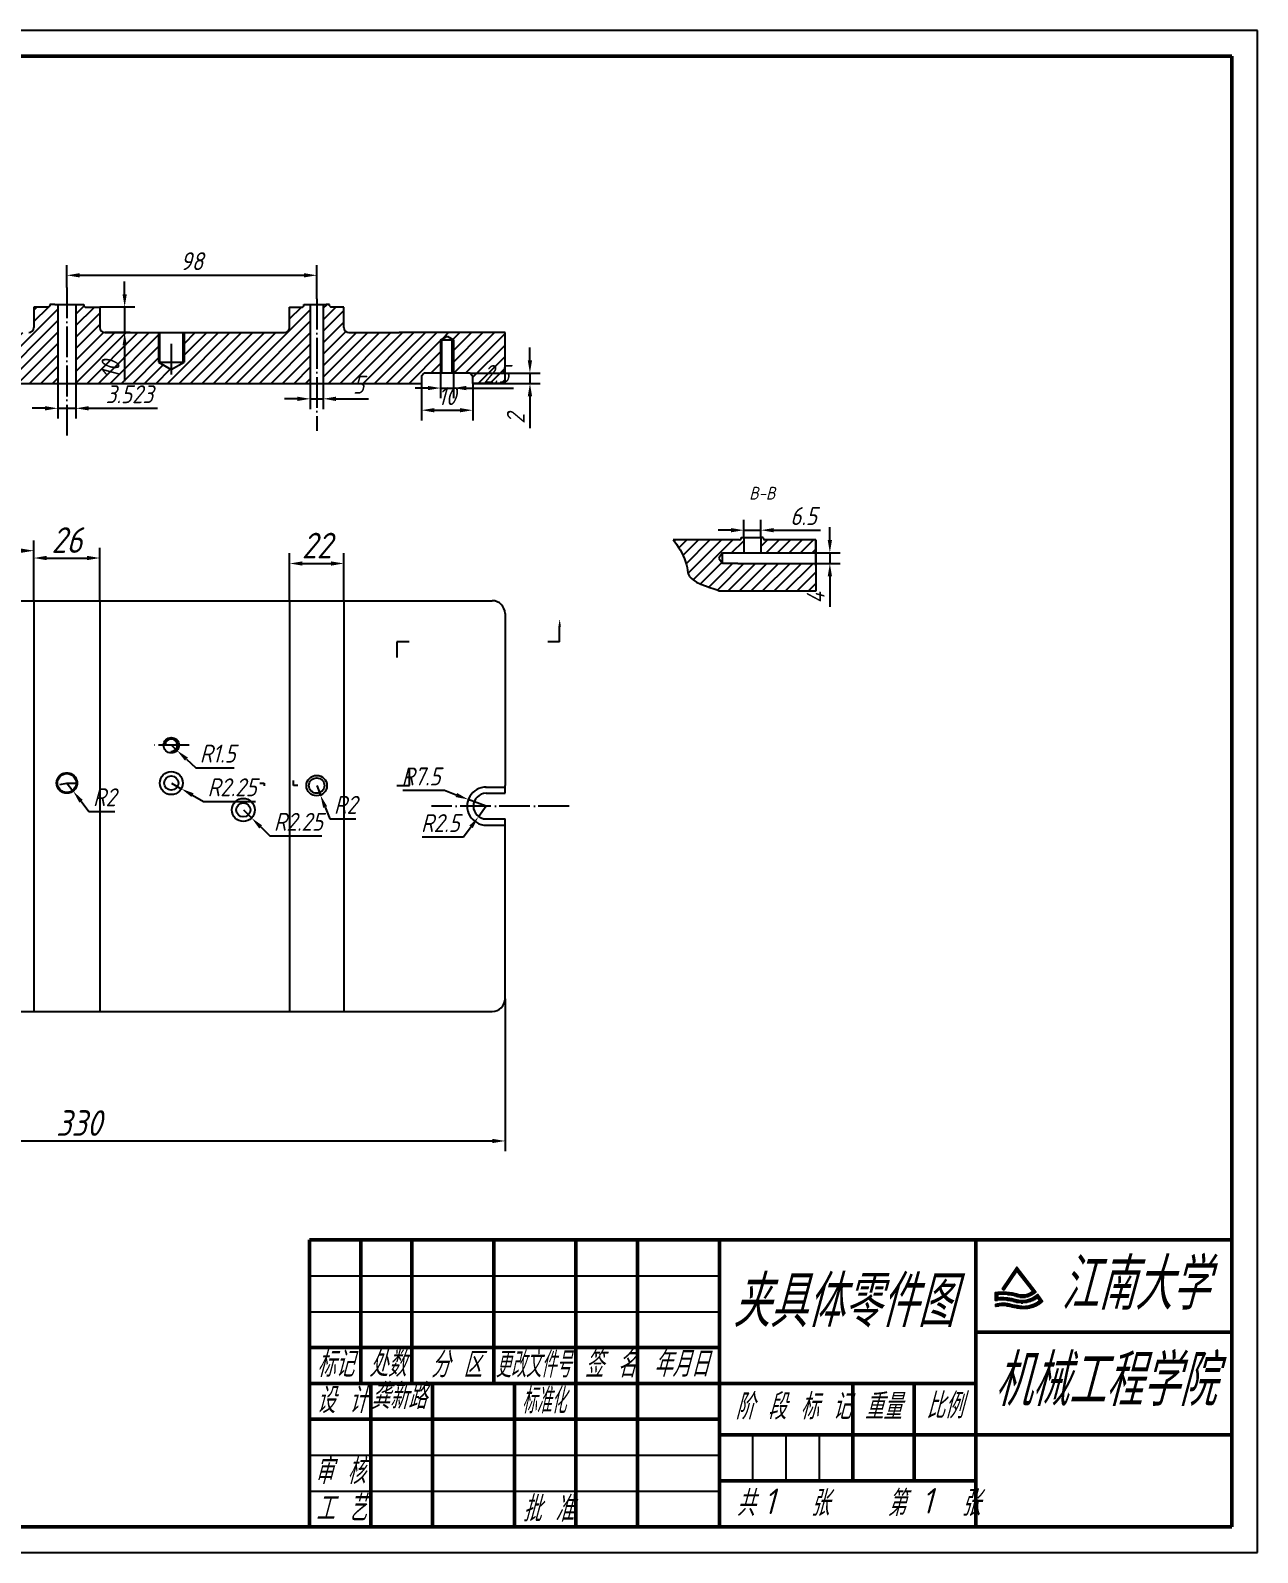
# Model space of a CAD drawing. Header units: millimetres. Extents: x 0 to 420, y 0 to 297.
# Drawn here: x 180.6 to 420, y 0 to 297 of the extents above; entities that cross this region are included whole.
import ezdxf
from ezdxf.enums import TextEntityAlignment as Align

# ---------------------------------------------------------------- set-up
doc = ezdxf.new("R2010")
doc.units = ezdxf.units.MM
doc.linetypes.add('双点画线-25', pattern=[8.5, 6, -0.75, 0.125, -0.75, 0.125, -0.75])
doc.linetypes.add('点画线-25', pattern=[7.625, 6, -0.75, 0.125, -0.75])
for name, color, linetype, lineweight in [('分面线', 4, 'Continuous', 50), ('剖面符号', 6, 'Continuous', 25), ('图框标题栏-文字', 4, 'Continuous', 25), ('图框标题栏-粗实线', 7, 'Continuous', 50), ('图框标题栏-细实线', 3, 'Continuous', 25), ('尺寸', 2, 'Continuous', 25), ('文字及注释', 4, 'Continuous', 25), ('波浪线', 3, 'Continuous', 25), ('细双点画线', 6, '双点画线-25', 25), ('细实线', 3, 'Continuous', 25), ('细点画线', 1, '点画线-25', 25)]:
    doc.layers.add(name, color=color, linetype=linetype, lineweight=lineweight)
doc.styles.add('工程字体', font='gbeitc.shx', dxfattribs={"bigfont": 'gbcbig.shx'})
doc.dimstyles.new('国标', dxfattribs={"dimtxt": 3.5, "dimasz": 2.5, "dimexe": 2, "dimexo": 0, "dimgap": 1, "dimtad": 1, "dimdec": 3, "dimdsep": 46, "dimtxsty": '工程字体', "dimcen": 2.5, "dimclrd": 256, "dimclre": 256, "dimclrt": 256, "dimazin": 2, "dimtm": 1e-09, "dimtfac": 0.7, "dimtdec": 3, "dimtmove": 0, "dimatfit": 2, "dimfxl": 2, "dimlwd": -1, "dimlwe": -1, "dimarcsym": 0})
doc.dimstyles.new('国标$4', dxfattribs={"dimtxt": 3.5, "dimasz": 2.5, "dimexe": 2, "dimexo": 0, "dimgap": 1, "dimtad": 1, "dimtoh": 1, "dimdec": 3, "dimdsep": 46, "dimtxsty": '工程字体', "dimcen": 2.5, "dimclrd": 256, "dimclre": 256, "dimclrt": 256, "dimazin": 2, "dimtm": 1e-09, "dimtfac": 0.7, "dimtdec": 3, "dimtmove": 0, "dimatfit": 2, "dimfxl": 2, "dimlwd": -1, "dimlwe": -1, "dimarcsym": 0})

# ---------------------------------------------------------------- blocks, each defined once
blk = doc.blocks.new('*D34')
at = {"layer": 'Defpoints', "color": 0, "lineweight": -3, "transparency": 16777216}
for p in [(269.49, 145.65), (268.02, 143.63)]:
    blk.add_point(p, dxfattribs=at)
at = {"layer": '尺寸', "transparency": 16777216}
for p, q in [((269.49, 145.65), (268.02, 143.63)), ((266.55, 141.61), (265.07, 139.59)), ((265.07, 139.59), (257, 139.59))]:
    blk.add_line(p, q, dxfattribs=at)
at = {"layer": '尺寸', "lineweight": -3, "transparency": 16777216}
blk.add_solid([(266.21, 141.85), (266.88, 141.36), (268.02, 143.63)], dxfattribs=at)
at = {"layer": '尺寸', "lineweight": -3, "transparency": 16777216, "insert": (260.54, 142.34), "char_height": 3.5, "attachment_point": 5, "style": '工程字体'}
blk.add_mtext('R2.5', dxfattribs=at)
blk = doc.blocks.new('*D35')
at = {"layer": 'Defpoints', "color": 0, "lineweight": -3, "transparency": 16777216}
for p in [(266, 146.94), (269.49, 145.65)]:
    blk.add_point(p, dxfattribs=at)
at = {"layer": '尺寸', "transparency": 16777216}
for p, q in [((261.32, 148.69), (253.25, 148.69)), ((263.66, 147.81), (261.32, 148.69)), ((269.49, 145.65), (266, 146.94))]:
    blk.add_line(p, q, dxfattribs=at)
at = {"layer": '尺寸', "lineweight": -3, "transparency": 16777216}
blk.add_solid([(263.81, 148.21), (263.52, 147.42), (266, 146.94)], dxfattribs=at)
at = {"layer": '尺寸', "lineweight": -3, "transparency": 16777216, "insert": (256.78, 151.44), "char_height": 3.5, "attachment_point": 5, "style": '工程字体'}
blk.add_mtext('R7.5', dxfattribs=at)
blk = doc.blocks.new('*D37')
at = {"layer": 'Defpoints', "color": 0, "lineweight": -3, "transparency": 16777216}
for p in [(106.84, 108.07), (273.16, 108.07), (273.16, 80.31)]:
    blk.add_point(p, dxfattribs=at)
at = {"layer": '尺寸', "transparency": 16777216}
for p, q in [((106.84, 108.07), (106.84, 78.31)), ((273.16, 108.07), (273.16, 78.31)), ((109.34, 80.31), (270.66, 80.31))]:
    blk.add_line(p, q, dxfattribs=at)
at = {"layer": '尺寸', "lineweight": -3, "transparency": 16777216}
for points in [[(109.34, 80.73), (109.34, 79.89), (106.84, 80.31)], [(270.66, 80.73), (270.66, 79.89), (273.16, 80.31)]]:
    blk.add_solid(points, dxfattribs=at)
at = {"layer": '尺寸', "lineweight": -3, "transparency": 16777216, "insert": (190, 83.81), "char_height": 3.5, "attachment_point": 5, "style": '工程字体'}
blk.add_mtext('{\\H1.4286x;330}', dxfattribs=at)
blk = doc.blocks.new('*D38')
at = {"layer": 'Defpoints', "color": 0, "lineweight": -3, "transparency": 16777216}
for p in [(194.1, 194.06), (181.22, 185.73), (194.1, 185.78)]:
    blk.add_point(p, dxfattribs=at)
at = {"layer": '尺寸', "transparency": 16777216}
for p, q in [((181.22, 185.73), (181.22, 196.06)), ((194.1, 185.78), (194.1, 196.06)), ((183.72, 194.06), (191.6, 194.06))]:
    blk.add_line(p, q, dxfattribs=at)
at = {"layer": '尺寸', "lineweight": -3, "transparency": 16777216}
for points in [[(183.72, 194.48), (183.72, 193.64), (181.22, 194.06)], [(191.6, 194.48), (191.6, 193.64), (194.1, 194.06)]]:
    blk.add_solid(points, dxfattribs=at)
at = {"layer": '尺寸', "lineweight": -3, "transparency": 16777216, "insert": (187.66, 197.56), "char_height": 3.5, "attachment_point": 5, "style": '工程字体'}
blk.add_mtext('{\\H1.4286x;26}', dxfattribs=at)
blk = doc.blocks.new('*D39')
at = {"layer": 'Defpoints', "color": 0, "lineweight": -3, "transparency": 16777216}
for p in [(241.71, 192.99), (231.13, 185.73), (241.71, 185.73)]:
    blk.add_point(p, dxfattribs=at)
at = {"layer": '尺寸', "transparency": 16777216}
for p, q in [((231.13, 185.73), (231.13, 194.99)), ((241.71, 185.73), (241.71, 194.99)), ((233.63, 192.99), (239.21, 192.99))]:
    blk.add_line(p, q, dxfattribs=at)
at = {"layer": '尺寸', "lineweight": -3, "transparency": 16777216}
for points in [[(233.63, 193.4), (233.63, 192.57), (231.13, 192.99)], [(239.21, 193.4), (239.21, 192.57), (241.71, 192.99)]]:
    blk.add_solid(points, dxfattribs=at)
at = {"layer": '尺寸', "lineweight": -3, "transparency": 16777216, "insert": (236.42, 196.49), "char_height": 3.5, "attachment_point": 5, "style": '工程字体'}
blk.add_mtext('{\\H1.4286x;22}', dxfattribs=at)
blk = doc.blocks.new('*D56')
at = {"layer": 'Defpoints', "color": 0, "lineweight": -3, "transparency": 16777216}
for p in [(187.66, 150.15), (188.89, 148.57)]:
    blk.add_point(p, dxfattribs=at)
at = {"layer": '尺寸', "transparency": 16777216}
for p, q in [((187.66, 150.15), (188.89, 148.57)), ((190.43, 146.6), (191.96, 144.63)), ((191.96, 144.63), (197.05, 144.63))]:
    blk.add_line(p, q, dxfattribs=at)
at = {"layer": '尺寸', "lineweight": -3, "transparency": 16777216}
blk.add_solid([(190.75, 146.86), (190.1, 146.34), (188.89, 148.57)], dxfattribs=at)
at = {"layer": '尺寸', "lineweight": -3, "transparency": 16777216, "insert": (195, 147.38), "char_height": 3.5, "attachment_point": 5, "style": '工程字体'}
blk.add_mtext('R2', dxfattribs=at)
blk = doc.blocks.new('*D57')
at = {"layer": 'Defpoints', "color": 0, "lineweight": -3, "transparency": 16777216}
for p in [(208.05, 150.15), (210, 149.04)]:
    blk.add_point(p, dxfattribs=at)
at = {"layer": '尺寸', "transparency": 16777216}
for p, q in [((208.05, 150.15), (210, 149.04)), ((212.17, 147.8), (214.35, 146.57)), ((214.35, 146.57), (224.46, 146.57))]:
    blk.add_line(p, q, dxfattribs=at)
at = {"layer": '尺寸', "lineweight": -3, "transparency": 16777216}
blk.add_solid([(212.38, 148.16), (211.97, 147.44), (210, 149.04)], dxfattribs=at)
at = {"layer": '尺寸', "lineweight": -3, "transparency": 16777216, "insert": (219.91, 149.32), "char_height": 3.5, "attachment_point": 5, "style": '工程字体'}
blk.add_mtext('R2.25', dxfattribs=at)
blk = doc.blocks.new('*D58')
at = {"layer": 'Defpoints', "color": 0, "lineweight": -3, "transparency": 16777216}
for p in [(222.1, 144.9), (223.71, 143.33)]:
    blk.add_point(p, dxfattribs=at)
at = {"layer": '尺寸', "transparency": 16777216}
for p, q in [((222.1, 144.9), (223.71, 143.33)), ((225.49, 141.58), (227.28, 139.83)), ((227.28, 139.83), (237.39, 139.83))]:
    blk.add_line(p, q, dxfattribs=at)
at = {"layer": '尺寸', "lineweight": -3, "transparency": 16777216}
blk.add_solid([(225.78, 141.88), (225.2, 141.28), (223.71, 143.33)], dxfattribs=at)
at = {"layer": '尺寸', "lineweight": -3, "transparency": 16777216, "insert": (232.84, 142.58), "char_height": 3.5, "attachment_point": 5, "style": '工程字体'}
blk.add_mtext('R2.25', dxfattribs=at)
blk = doc.blocks.new('*D59')
at = {"layer": 'Defpoints', "color": 0, "lineweight": -3, "transparency": 16777216}
for p in [(236.41, 149.65), (237.14, 147.79)]:
    blk.add_point(p, dxfattribs=at)
at = {"layer": '尺寸', "transparency": 16777216}
for p, q in [((236.41, 149.65), (237.14, 147.79)), ((238.06, 145.46), (238.98, 143.14)), ((238.98, 143.14), (244.07, 143.14))]:
    blk.add_line(p, q, dxfattribs=at)
at = {"layer": '尺寸', "lineweight": -3, "transparency": 16777216}
blk.add_solid([(238.45, 145.62), (237.68, 145.31), (237.14, 147.79)], dxfattribs=at)
at = {"layer": '尺寸', "lineweight": -3, "transparency": 16777216, "insert": (242.02, 145.89), "char_height": 3.5, "attachment_point": 5, "style": '工程字体'}
blk.add_mtext('R2', dxfattribs=at)
blk = doc.blocks.new('*D60')
at = {"layer": 'Defpoints', "color": 0, "lineweight": -3, "transparency": 16777216}
for p in [(208.05, 157.52), (209.15, 156.51)]:
    blk.add_point(p, dxfattribs=at)
at = {"layer": '尺寸', "transparency": 16777216}
for p, q in [((208.05, 157.52), (209.15, 156.51)), ((211, 154.82), (212.85, 153.14)), ((212.85, 153.14), (220.34, 153.14))]:
    blk.add_line(p, q, dxfattribs=at)
at = {"layer": '尺寸', "lineweight": -3, "transparency": 16777216}
blk.add_solid([(211.28, 155.13), (210.72, 154.51), (209.15, 156.51)], dxfattribs=at)
at = {"layer": '尺寸', "lineweight": -3, "transparency": 16777216, "insert": (217.09, 155.89), "char_height": 3.5, "attachment_point": 5, "style": '工程字体'}
blk.add_mtext('R1.5', dxfattribs=at)
blk = doc.blocks.new('*D64')
at = {"layer": 'Defpoints', "color": 0, "lineweight": -3, "transparency": 16777216}
for p in [(181.22, 195.49), (181.22, 185.73), (106.84, 183.23)]:
    blk.add_point(p, dxfattribs=at)
at = {"layer": '尺寸', "transparency": 16777216}
for p, q in [((106.84, 183.23), (106.84, 197.49)), ((181.22, 185.73), (181.22, 197.49)), ((109.34, 195.49), (178.72, 195.49))]:
    blk.add_line(p, q, dxfattribs=at)
at = {"layer": '尺寸', "lineweight": -3, "transparency": 16777216}
for points in [[(109.34, 195.9), (109.34, 195.07), (106.84, 195.49)], [(178.72, 195.9), (178.72, 195.07), (181.22, 195.49)]]:
    blk.add_solid(points, dxfattribs=at)
at = {"layer": '尺寸', "lineweight": -3, "transparency": 16777216, "insert": (144.03, 198.24), "char_height": 3.5, "attachment_point": 5, "style": '工程字体'}
blk.add_mtext('148', dxfattribs=at)
blk = doc.blocks.new('*D65')
at = {"layer": 'Defpoints', "color": 0, "lineweight": -3, "transparency": 16777216}
for p in [(185.9, 228.13), (189.42, 228.13), (189.42, 223.27)]:
    blk.add_point(p, dxfattribs=at)
at = {"layer": '尺寸', "transparency": 16777216}
for p, q in [((185.9, 228.13), (185.9, 221.27)), ((189.42, 228.13), (189.42, 221.27)), ((183.4, 223.27), (180.9, 223.27)), ((185.9, 223.27), (189.42, 223.27)), ((191.92, 223.27), (205.32, 223.27))]:
    blk.add_line(p, q, dxfattribs=at)
at = {"layer": '尺寸', "lineweight": -3, "transparency": 16777216}
for points in [[(183.4, 223.69), (183.4, 222.85), (185.9, 223.27)], [(191.92, 223.69), (191.92, 222.85), (189.42, 223.27)]]:
    blk.add_solid(points, dxfattribs=at)
at = {"layer": '尺寸', "lineweight": -3, "transparency": 16777216, "insert": (199.87, 226.02), "char_height": 3.5, "attachment_point": 5, "style": '工程字体'}
blk.add_mtext('3.523', dxfattribs=at)
blk = doc.blocks.new('*D66')
at = {"layer": 'Defpoints', "color": 0, "lineweight": -3, "transparency": 16777216}
for p in [(256.85, 228.13), (266.85, 228.13), (266.85, 222.9)]:
    blk.add_point(p, dxfattribs=at)
at = {"layer": '尺寸', "transparency": 16777216}
for p, q in [((256.85, 228.13), (256.85, 220.9)), ((266.85, 228.13), (266.85, 220.9)), ((259.35, 222.9), (264.35, 222.9))]:
    blk.add_line(p, q, dxfattribs=at)
at = {"layer": '尺寸', "lineweight": -3, "transparency": 16777216}
for points in [[(259.35, 223.31), (259.35, 222.48), (256.85, 222.9)], [(264.35, 223.31), (264.35, 222.48), (266.85, 222.9)]]:
    blk.add_solid(points, dxfattribs=at)
at = {"layer": '尺寸', "lineweight": -3, "transparency": 16777216, "insert": (261.85, 225.65), "char_height": 3.5, "attachment_point": 5, "style": '工程字体'}
blk.add_mtext('10', dxfattribs=at)
blk = doc.blocks.new('*D67')
at = {"layer": 'Defpoints', "color": 0, "lineweight": -3, "transparency": 16777216}
for p in [(266.35, 230.13), (266.85, 228.13), (278.02, 228.13)]:
    blk.add_point(p, dxfattribs=at)
at = {"layer": '尺寸', "transparency": 16777216}
for p, q in [((278.02, 232.63), (278.02, 235.13)), ((266.35, 230.13), (280.02, 230.13)), ((278.02, 230.13), (278.02, 228.13)), ((266.85, 228.13), (280.02, 228.13)), ((278.02, 225.63), (278.02, 219.38))]:
    blk.add_line(p, q, dxfattribs=at)
at = {"layer": '尺寸', "lineweight": -3, "transparency": 16777216}
for points in [[(277.6, 232.63), (278.44, 232.63), (278.02, 230.13)], [(277.6, 225.63), (278.44, 225.63), (278.02, 228.13)]]:
    blk.add_solid(points, dxfattribs=at)
at = {"layer": '尺寸', "lineweight": -3, "transparency": 16777216, "insert": (275.27, 221.25), "char_height": 3.5, "attachment_point": 5, "rotation": 90, "style": '工程字体'}
blk.add_mtext('2', dxfattribs=at)
blk = doc.blocks.new('*D68')
at = {"layer": 'Defpoints', "color": 0, "lineweight": -3, "transparency": 16777216}
for p in [(260.6, 230.13), (263.1, 230.13), (263.1, 227.22)]:
    blk.add_point(p, dxfattribs=at)
at = {"layer": '尺寸', "transparency": 16777216}
for p, q in [((260.6, 230.13), (260.6, 225.22)), ((263.1, 230.13), (263.1, 225.22)), ((258.1, 227.22), (255.6, 227.22)), ((260.6, 227.22), (263.1, 227.22)), ((265.6, 227.22), (274.84, 227.22))]:
    blk.add_line(p, q, dxfattribs=at)
at = {"layer": '尺寸', "lineweight": -3, "transparency": 16777216}
for points in [[(258.1, 227.64), (258.1, 226.8), (260.6, 227.22)], [(265.6, 227.64), (265.6, 226.8), (263.1, 227.22)]]:
    blk.add_solid(points, dxfattribs=at)
at = {"layer": '尺寸', "lineweight": -3, "transparency": 16777216, "insert": (271.47, 229.97), "char_height": 3.5, "attachment_point": 5, "style": '工程字体'}
blk.add_mtext('2.5', dxfattribs=at)
blk = doc.blocks.new('*D69')
at = {"layer": 'Defpoints', "color": 0, "lineweight": -3, "transparency": 16777216}
for p in [(235.16, 228.13), (237.68, 228.13), (237.68, 225.12)]:
    blk.add_point(p, dxfattribs=at)
at = {"layer": '尺寸', "transparency": 16777216}
for p, q in [((235.16, 228.13), (235.16, 223.12)), ((237.68, 228.13), (237.68, 223.12)), ((232.66, 225.12), (230.16, 225.12)), ((235.16, 225.12), (237.68, 225.12)), ((240.18, 225.12), (246.51, 225.12))]:
    blk.add_line(p, q, dxfattribs=at)
at = {"layer": '尺寸', "lineweight": -3, "transparency": 16777216}
for points in [[(232.66, 225.54), (232.66, 224.7), (235.16, 225.12)], [(240.18, 225.54), (240.18, 224.7), (237.68, 225.12)]]:
    blk.add_solid(points, dxfattribs=at)
at = {"layer": '尺寸', "lineweight": -3, "transparency": 16777216, "insert": (244.59, 227.87), "char_height": 3.5, "attachment_point": 5, "style": '工程字体'}
blk.add_mtext('5', dxfattribs=at)
blk = doc.blocks.new('*D72')
at = {"layer": 'Defpoints', "color": 0, "lineweight": -3, "transparency": 16777216}
for p in [(194.1, 243.04), (195.1, 238.04), (198.94, 238.04)]:
    blk.add_point(p, dxfattribs=at)
at = {"layer": '尺寸', "transparency": 16777216}
for p, q in [((198.94, 245.54), (198.94, 248.04)), ((194.1, 243.04), (200.94, 243.04)), ((198.94, 243.04), (198.94, 238.04)), ((195.1, 238.04), (200.94, 238.04)), ((198.94, 235.54), (198.94, 228.56))]:
    blk.add_line(p, q, dxfattribs=at)
at = {"layer": '尺寸', "lineweight": -3, "transparency": 16777216}
for points in [[(198.53, 245.54), (199.36, 245.54), (198.94, 243.04)], [(198.53, 235.54), (199.36, 235.54), (198.94, 238.04)]]:
    blk.add_solid(points, dxfattribs=at)
at = {"layer": '尺寸', "lineweight": -3, "transparency": 16777216, "insert": (196.19, 230.8), "char_height": 3.5, "attachment_point": 5, "rotation": 90, "style": '工程字体'}
blk.add_mtext('10', dxfattribs=at)
blk = doc.blocks.new('*D74')
at = {"layer": 'Defpoints', "color": 0, "lineweight": -3, "transparency": 16777216}
for p in [(187.66, 246.85), (236.42, 249.22), (236.42, 244.62)]:
    blk.add_point(p, dxfattribs=at)
at = {"layer": '尺寸', "transparency": 16777216}
for p, q in [((187.66, 246.85), (187.66, 251.22)), ((236.42, 244.62), (236.42, 251.22)), ((190.16, 249.22), (233.92, 249.22))]:
    blk.add_line(p, q, dxfattribs=at)
at = {"layer": '尺寸', "lineweight": -3, "transparency": 16777216}
for points in [[(190.16, 249.64), (190.16, 248.8), (187.66, 249.22)], [(233.92, 249.64), (233.92, 248.8), (236.42, 249.22)]]:
    blk.add_solid(points, dxfattribs=at)
at = {"layer": '尺寸', "lineweight": -3, "transparency": 16777216, "insert": (212.04, 251.97), "char_height": 3.5, "attachment_point": 5, "style": '工程字体'}
blk.add_mtext('98', dxfattribs=at)
blk = doc.blocks.new('*D76')
at = {"layer": 'Defpoints', "color": 0, "lineweight": -3, "transparency": 16777216}
for p in [(333.82, 195.07), (333.82, 193), (336.54, 193)]:
    blk.add_point(p, dxfattribs=at)
at = {"layer": '尺寸', "transparency": 16777216}
for p, q in [((336.54, 197.57), (336.54, 200.07)), ((333.82, 195.07), (338.54, 195.07)), ((336.54, 195.07), (336.54, 193)), ((333.82, 193), (338.54, 193)), ((336.54, 190.5), (336.54, 184.54))]:
    blk.add_line(p, q, dxfattribs=at)
at = {"layer": '尺寸', "lineweight": -3, "transparency": 16777216}
for points in [[(336.13, 197.57), (336.96, 197.57), (336.54, 195.07)], [(336.13, 190.5), (336.96, 190.5), (336.54, 193)]]:
    blk.add_solid(points, dxfattribs=at)
at = {"layer": '尺寸', "lineweight": -3, "transparency": 16777216, "insert": (333.79, 186.27), "char_height": 3.5, "attachment_point": 5, "rotation": 90, "style": '工程字体'}
blk.add_mtext('4', dxfattribs=at)
blk = doc.blocks.new('*D77')
at = {"layer": 'Defpoints', "color": 0, "lineweight": -3, "transparency": 16777216}
for p in [(323.07, 199.49), (319.74, 198.09), (323.07, 198.09)]:
    blk.add_point(p, dxfattribs=at)
at = {"layer": '尺寸', "transparency": 16777216}
for p, q in [((317.24, 199.49), (314.74, 199.49)), ((319.74, 198.09), (319.74, 201.49)), ((319.74, 199.49), (323.07, 199.49)), ((323.07, 198.09), (323.07, 201.49)), ((325.57, 199.49), (334.74, 199.49))]:
    blk.add_line(p, q, dxfattribs=at)
at = {"layer": '尺寸', "lineweight": -3, "transparency": 16777216}
for points in [[(317.24, 199.9), (317.24, 199.07), (319.74, 199.49)], [(325.57, 199.9), (325.57, 199.07), (323.07, 199.49)]]:
    blk.add_solid(points, dxfattribs=at)
at = {"layer": '尺寸', "lineweight": -3, "transparency": 16777216, "insert": (331.41, 202.24), "char_height": 3.5, "attachment_point": 5, "style": '工程字体'}
blk.add_mtext('6.5', dxfattribs=at)

msp = doc.modelspace()

# ---------------------------------------------------------------- hatches: boundary and pattern name
at = {"layer": '剖面符号', "lineweight": -3}
h = msp.add_hatch(dxfattribs=at)
h.set_pattern_fill('ANSI31', color=256, scale=0.5, style=0)
h.set_pattern_definition([(45, (178.294, 899.5707), (-1.122532, 1.122532), [])])
h.paths.add_polyline_path([(185.8985, 243.5258), (185.3152, 243.5258), (184.359, 243.5258), (184.359, 243.2856, -0.41421356), (184.109, 243.0356), (181.218, 243.0356), (181.218, 239.0383, -0.41421356), (180.218, 238.0383), (122.6481, 238.0383), (122.6481, 242.8382), (117.3709, 242.8382, -0.41421356), (116.3709, 243.8382), (116.3709, 245.6372), (114.2231, 245.6372), (114.2231, 242.8382), (113.005, 242.8382), (113.005, 228.1284), (185.8985, 228.1284)])
h.paths.add_polyline_path([(208.0456, 230.8633), (205.5456, 232.2883), (205.5456, 238.0383), (200.0456, 238.0383), (195.1023, 238.0383, -0.41421356), (194.1023, 239.0383), (194.1023, 243.0356), (191.2113, 243.0356, -0.41421356), (190.9613, 243.2856), (190.9613, 243.5258), (190.0052, 243.5258), (189.4218, 243.5258), (189.4218, 228.1284), (235.1602, 228.1284), (235.1602, 243.5258), (233.9011, 243.5258), (233.9011, 243.2856, -0.41421356), (233.6511, 243.0356), (231.1324, 243.0356), (231.1324, 239.0383, -0.41421356), (230.1324, 238.0383), (216.0456, 238.0383), (210.5456, 238.0383), (210.5456, 232.2883)])
h.paths.add_polyline_path([(260.5957, 233.8784), (260.5957, 236.6284), (261.8457, 237.3501), (261.8457, 238.0383), (252.5, 238.0383), (242.7112, 238.0383, -0.41421356), (241.7112, 239.0383), (241.7112, 243.0356), (239.1925, 243.0356, -0.41421356), (238.9425, 243.2856), (238.9425, 243.5258), (238.2435, 243.5258), (237.6835, 243.5258), (237.6835, 228.1284), (256.8457, 228.1284), (256.8457, 229.6284), (257.3457, 230.1284), (260.5957, 230.1284)])
h.paths.add_polyline_path([(273.157, 238.0383), (261.8457, 238.0383), (261.8457, 237.3501), (263.0957, 236.6284), (263.0957, 233.8784), (263.0957, 230.1284), (266.3457, 230.1284), (266.8457, 229.6284), (266.8457, 228.1284), (273.157, 228.1284)])
h = msp.add_hatch(dxfattribs=at)
h.set_pattern_fill('ANSI31', color=256, scale=0.5, style=0)
h.set_pattern_definition([(45, (-588.7378, 579.8732), (-1.122532, 1.122532), [])])
edge = h.paths.add_edge_path()
edge.add_line((333.819, 192.9966), (332.8699, 192.9966))
edge.add_line((332.8699, 192.9966), (318.5984, 192.9966))
edge.add_line((318.5984, 192.9966), (315.5986, 192.9966))
edge.add_line((315.5986, 192.9966), (314.8742, 194.0313))
edge.add_line((314.8742, 194.0313), (315.5986, 195.0659))
edge.add_line((315.5986, 195.0659), (319.7402, 195.0659))
edge.add_line((319.7402, 195.0659), (319.7402, 198.0859))
edge.add_line((319.7402, 198.0859), (319.2689, 198.0859))
edge.add_line((319.2689, 198.0859), (319.2689, 197.9193))
edge.add_arc((318.9356, 197.9193), 0.3333, -90, 0, ccw=False)
edge.add_line((318.9356, 197.5859), (305.969, 197.5859))
edge.add_spline(control_points=[(305.969, 197.5859), (306.7817, 196.699), (309.2378, 192.4929), (308.353, 190.0289), (312.2581, 188.6166), (313.4345, 188.2102)], knot_values=[4.21399846, 4.21399846, 4.21399846, 4.21399846, 10.81222353, 18.50068891, 23.57572032, 23.57572032, 23.57572032, 23.57572032], degree=3, periodic=0)
edge.add_line((313.4345, 188.2102), (316.5122, 187.5859))
edge.add_line((316.5122, 187.5859), (333.819, 187.5859))
edge.add_line((333.819, 187.5859), (333.819, 192.9966))
h.paths.add_polyline_path([(333.819, 197.5859), (323.8782, 197.5859, -0.41421356), (323.5448, 197.9193), (323.5448, 198.0859), (323.0736, 198.0859), (323.0736, 195.0659), (323.7216, 195.0659), (332.8699, 195.0659), (333.819, 195.0659)], flags=17)

# ---------------------------------------------------------------- linework, layer by layer
at = {"lineweight": -3}
for p, q in [((205.7706, 238.0383), (205.7706, 232.2883)), ((210.3206, 238.0383), (210.3206, 232.2883))]:
    msp.add_line(p, q, dxfattribs=at)
at = {"lineweight": 25}
for p, q in [((260.8457, 230.1284), (260.8457, 236.6284)), ((262.8457, 230.1284), (262.8457, 236.6284))]:
    msp.add_line(p, q, dxfattribs=at)
at = {"layer": '分面线', "lineweight": -3}
for p, q in [((283.8203, 177.6723), (283.8203, 180.6489)), ((254.457, 177.6723), (252.0212, 177.6723)), ((252.0212, 177.6723), (252.0212, 174.6535)), ((283.8203, 177.6723), (281.5212, 177.6723)), ((254.5323, 149.6502), (254.5323, 153.0785)), ((186.2783, 149.854), (187.6602, 150.1502)), ((187.6602, 150.1502), (189.4965, 150.1502)), ((225.3462, 150.1502), (226.1712, 150.1502)), ((226.1712, 150.1502), (226.1712, 149.6285)), ((231.8712, 149.6502), (231.8712, 150.6535)), ((232.7212, 149.6502), (231.8712, 149.6502)), ((252.0212, 149.6502), (254.5323, 149.6502))]:
    msp.add_line(p, q, dxfattribs=at)
msp.add_solid([(283.5703, 180.6489), (284.0703, 180.6489), (283.8203, 182.1489)], dxfattribs=at)
at = {"layer": '图框标题栏-文字'}
for p, q in [((371.5954, 53.5594), (372.1267, 53.5594)), ((371.6631, 53.6594), (372.1944, 53.6594)), ((371.7308, 53.7594), (372.2621, 53.7594)), ((371.7985, 53.8594), (372.3298, 53.8594)), ((371.8661, 53.9594), (372.3974, 53.9594)), ((371.9338, 54.0594), (372.4651, 54.0594)), ((372.0015, 54.1594), (372.5328, 54.1594)), ((372.0692, 54.2594), (372.6005, 54.2594)), ((372.1369, 54.3594), (372.6681, 54.3594)), ((372.2045, 54.4594), (372.7358, 54.4594)), ((372.2722, 54.5594), (372.8035, 54.5594)), ((372.3399, 54.6594), (372.8712, 54.6594)), ((372.4076, 54.7594), (372.9389, 54.7594)), ((372.4752, 54.8594), (373.0065, 54.8594)), ((372.5429, 54.9594), (373.5577, 54.9594)), ((372.6106, 55.0594), (373.4798, 55.0594)), ((372.6783, 55.1594), (373.402, 55.1594)), ((372.746, 55.2594), (373.3241, 55.2594)), ((372.8136, 55.3594), (373.2463, 55.3594)), ((372.8813, 55.4594), (373.1684, 55.4594)), ((372.949, 55.5594), (373.0906, 55.5594)), ((373.0779, 54.8594), (373.6355, 54.8594)), ((373.1558, 54.7594), (373.7134, 54.7594)), ((373.2336, 54.6594), (373.7912, 54.6594)), ((373.3115, 54.5594), (373.8691, 54.5594)), ((373.3893, 54.4594), (373.9469, 54.4594)), ((373.4672, 54.3594), (374.0248, 54.3594)), ((373.545, 54.2594), (374.1026, 54.2594)), ((373.6228, 54.1594), (374.1805, 54.1594)), ((373.7007, 54.0594), (374.2583, 54.0594)), ((373.7785, 53.9594), (374.3361, 53.9594)), ((373.8564, 53.8594), (374.414, 53.8594)), ((373.9342, 53.7594), (374.4918, 53.7594)), ((374.0121, 53.6594), (374.5697, 53.6594)), ((374.0899, 53.5594), (374.6475, 53.5594)), ((368.848, 50.6594), (372.2122, 50.6594)), ((368.848, 50.5594), (372.6582, 50.5594)), ((369.0255, 50.7594), (371.6138, 50.7594)), ((370.1931, 51.4874), (370.5575, 51.2408)), ((370.2346, 51.4594), (370.7054, 51.4594)), ((370.2418, 51.5594), (370.7731, 51.5594)), ((370.3095, 51.6594), (370.8408, 51.6594)), ((370.3772, 51.7594), (370.9085, 51.7594)), ((370.3823, 51.3594), (370.6378, 51.3594)), ((370.4449, 51.8594), (370.9762, 51.8594)), ((370.5125, 51.9594), (371.0438, 51.9594)), ((370.5301, 51.2594), (370.5701, 51.2594)), ((370.5802, 52.0594), (371.1115, 52.0594)), ((370.6479, 52.1594), (371.1792, 52.1594)), ((370.7156, 52.2594), (371.2469, 52.2594)), ((370.7833, 52.3594), (371.3146, 52.3594)), ((370.8509, 52.4594), (371.3822, 52.4594)), ((370.9186, 52.5594), (371.4499, 52.5594)), ((370.9863, 52.6594), (371.5176, 52.6594)), ((371.054, 52.7594), (371.5853, 52.7594)), ((371.1217, 52.8594), (371.653, 52.8594)), ((371.1893, 52.9594), (371.7206, 52.9594)), ((371.257, 53.0594), (371.7883, 53.0594)), ((371.3247, 53.1594), (371.856, 53.1594)), ((371.3924, 53.2594), (371.9237, 53.2594)), ((371.4601, 53.3594), (371.9914, 53.3594)), ((371.5277, 53.4594), (372.059, 53.4594)), ((374.1678, 53.4594), (374.7254, 53.4594)), ((374.2456, 53.3594), (374.8032, 53.3594)), ((374.3235, 53.2594), (374.8811, 53.2594)), ((374.4013, 53.1594), (374.9589, 53.1594)), ((374.4792, 53.0594), (375.0368, 53.0594)), ((374.557, 52.9594), (375.1146, 52.9594)), ((374.6349, 52.8594), (375.1925, 52.8594)), ((374.7127, 52.7594), (375.2703, 52.7594)), ((374.7906, 52.6594), (375.3482, 52.6594)), ((374.8684, 52.5594), (375.426, 52.5594)), ((374.9462, 52.4594), (375.5039, 52.4594)), ((375.0241, 52.3594), (375.5817, 52.3594)), ((375.1019, 52.2594), (375.6595, 52.2594)), ((375.1798, 52.1594), (375.7374, 52.1594)), ((375.2576, 52.0594), (375.8152, 52.0594)), ((375.3355, 51.9594), (375.8931, 51.9594)), ((375.4133, 51.8594), (375.9709, 51.8594)), ((375.4912, 51.7594), (376.0488, 51.7594)), ((375.5066, 50.5594), (376.3433, 50.5594)), ((375.569, 51.6594), (376.1266, 51.6594)), ((375.6469, 51.5594), (376.2045, 51.5594)), ((375.6994, 50.6594), (376.4672, 50.6594)), ((375.7247, 51.4594), (376.2823, 51.4594)), ((375.8026, 51.3594), (376.3602, 51.3594)), ((375.8648, 50.7594), (376.5807, 50.7594)), ((375.8804, 51.2594), (376.438, 51.2594)), ((375.9583, 51.1594), (376.5159, 51.1594)), ((376.0101, 50.8594), (376.6851, 50.8594)), ((376.0361, 51.0594), (376.5937, 51.0594)), ((376.1139, 50.9594), (376.6716, 50.9594)), ((368.848, 50.4594), (373.0281, 50.4594)), ((368.848, 50.3594), (369.3895, 50.3594)), ((368.848, 50.2594), (369.288, 50.2594)), ((368.848, 50.1594), (369.288, 50.1594)), ((368.848, 50.0594), (369.288, 50.0594)), ((368.848, 49.9594), (369.288, 49.9594)), ((368.848, 49.8594), (369.288, 49.8594)), ((368.848, 49.7594), (369.288, 49.7594)), ((368.848, 49.6594), (371.5044, 49.6594)), ((368.848, 49.5594), (372.0492, 49.5594)), ((368.848, 49.4594), (372.4555, 49.4594)), ((368.848, 49.3594), (372.7833, 49.3594)), ((368.848, 49.2594), (369.2279, 49.2594)), ((368.848, 48.464), (368.848, 48.0243)), ((368.848, 48.4594), (371.8138, 48.4594)), ((368.848, 48.3594), (372.209, 48.3594)), ((368.848, 48.2594), (372.6708, 48.2594)), ((368.848, 48.1594), (369.5414, 48.1594)), ((368.848, 48.0594), (368.9907, 48.0594)), ((369.2955, 48.5594), (371.3483, 48.5594)), ((371.0439, 48.1594), (373.2365, 48.1594)), ((371.1783, 49.2594), (373.2508, 49.2594)), ((371.2498, 50.3594), (373.3602, 50.3594)), ((371.5946, 48.0594), (374.0358, 48.0594)), ((371.8112, 49.1594), (376.0352, 49.1594)), ((371.9604, 50.2594), (374.0068, 50.2594)), ((371.9899, 47.9594), (376.3051, 47.9594)), ((372.2527, 49.0594), (375.7755, 49.0594)), ((372.4306, 47.8594), (376.0169, 47.8594)), ((372.4408, 50.1594), (375.69, 50.1594)), ((372.5789, 48.9594), (375.463, 48.9594)), ((372.8268, 50.0594), (375.4578, 50.0594)), ((372.9556, 47.7594), (375.6614, 47.7594)), ((372.991, 48.8594), (375.0509, 48.8594)), ((373.1565, 49.9594), (375.1639, 49.9594)), ((373.6025, 49.8594), (374.7178, 49.8594)), ((373.6419, 47.6594), (375.1581, 47.6594)), ((373.8724, 48.7594), (374.1695, 48.7594)), ((374.3135, 50.2594), (375.8855, 50.2594)), ((374.7911, 49.2594), (376.2606, 49.2594)), ((374.8096, 48.0594), (376.5522, 48.0594)), ((374.9601, 50.3594), (376.0557, 50.3594)), ((375.2586, 49.3594), (376.4612, 49.3594)), ((375.2721, 50.4594), (376.207, 50.4594)), ((375.4399, 48.1594), (376.7706, 48.1594)), ((375.5864, 49.4594), (376.6427, 49.4594)), ((375.8212, 48.2594), (376.9673, 48.2594)), ((375.8511, 49.5594), (376.8088, 49.5594)), ((376.0772, 49.6594), (376.9622, 49.6594)), ((376.1185, 48.3594), (377.147, 48.3594)), ((376.2764, 49.7594), (377.5428, 49.7594)), ((376.3686, 48.4594), (377.3126, 48.4594)), ((376.4552, 49.8594), (377.4718, 49.8594)), ((376.587, 48.5594), (377.4664, 48.5594)), ((376.618, 49.9594), (377.4009, 49.9594)), ((376.7674, 50.0594), (377.33, 50.0594)), ((376.7822, 48.6594), (377.6099, 48.6594)), ((376.9057, 50.1594), (377.259, 50.1594)), ((376.9593, 48.7594), (377.7446, 48.7594)), ((377.0344, 50.2594), (377.1881, 50.2594)), ((377.0742, 49.6594), (377.6137, 49.6594)), ((377.1218, 48.8594), (377.8714, 48.8594)), ((377.1452, 49.5594), (377.6847, 49.5594)), ((377.2161, 49.4594), (377.7556, 49.4594)), ((377.2719, 48.9594), (377.9911, 48.9594)), ((377.2871, 49.3594), (377.8265, 49.3594)), ((377.358, 49.2594), (377.8975, 49.2594)), ((377.4116, 49.0594), (378.0394, 49.0594)), ((377.4289, 49.1594), (377.9684, 49.1594))]:
    msp.add_line(p, q, dxfattribs=at)
for points in [[(370.1931, 51.4874), (373.0149, 55.6567), (376.7211, 50.8958, -0.28909601), (373.0102, 50.0056, 0.10228388), (369.288, 50.3485), (369.288, 49.7089, -0.09119522), (372.4339, 49.4669, 0.26613454), (377.1313, 50.3395), (378.0647, 49.0237, -0.18412464), (374.3026, 47.5954, -0.04444823), (371.8319, 47.9989, 0.1319438), (368.848, 48.0243, 0.1319438)], [(368.848, 48.464, -0.1312527), (371.9442, 48.4243, 0.04409725), (374.3188, 48.0354, 0.16392967), (377.4692, 49.1027), (377.0374, 49.7113, -0.24095199), (372.3053, 49.0457, 0.10564743), (368.848, 49.2054), (368.848, 50.7338, -0.11278445), (373.1454, 50.4244, 0.25699814), (376.1239, 50.9466), (373.0397, 54.9084), (370.5575, 51.2408)]]:
    msp.add_lwpolyline(points, format="xyb", dxfattribs=at)
at = {"layer": '图框标题栏-粗实线'}
for p, q in [((415, 292), (25, 292)), ((415, 5), (415, 292)), ((235, 61), (415, 61)), ((235, 5), (235, 61)), ((245, 33), (245, 61)), ((255, 33), (255, 61)), ((271, 33), (271, 61)), ((287, 5), (287, 61)), ((299, 5), (299, 61)), ((315, 5), (315, 61)), ((365, 5), (365, 61)), ((415, 5), (415, 61)), ((365, 43), (415, 43)), ((235, 40), (315, 40)), ((235, 33), (365, 33)), ((247, 5), (247, 33)), ((259, 5), (259, 33)), ((275, 5), (275, 33)), ((341, 14), (341, 33)), ((353, 14), (353, 33)), ((235, 26), (315, 26)), ((315, 23), (415, 23)), ((315, 14), (365, 14)), ((25, 5), (415, 5))]:
    msp.add_line(p, q, dxfattribs=at)
at = {"layer": '图框标题栏-细实线'}
for p, q in [((420, 297), (0, 297)), ((420, 0), (420, 297)), ((235, 54), (315, 54)), ((235, 47), (315, 47)), ((321.5, 14), (321.5, 23)), ((328, 14), (328, 23)), ((334.5, 14), (334.5, 23)), ((235, 19), (315, 19)), ((235, 12), (315, 12)), ((0, 0), (420, 0))]:
    msp.add_line(p, q, dxfattribs=at)
at = {"layer": '波浪线', "lineweight": -3}
msp.add_line((319.7402, 198.0859), (323.0736, 198.0859), dxfattribs=at)
at = {"layer": '细双点画线'}
msp.add_circle((187.6602, 150.1502), 2, dxfattribs=at)
at = {"layer": '细实线', "lineweight": -3}
for p, q in [((184.109, 243.0356), (181.218, 243.0356)), ((181.218, 243.0356), (181.218, 239.0383)), ((185.3152, 243.5258), (184.359, 243.5258)), ((184.359, 243.5258), (184.359, 243.2856)), ((185.3152, 243.5258), (190.0052, 243.5258)), ((185.8985, 243.5258), (185.8985, 228.1284)), ((185.8985, 243.1157), (185.8985, 240.7595)), ((189.4218, 243.5258), (189.4218, 228.1284)), ((189.4218, 243.1157), (189.4218, 240.7595)), ((190.0052, 243.5258), (190.9613, 243.5258)), ((190.9613, 243.5258), (190.9613, 243.2856)), ((191.2113, 243.0356), (194.1023, 243.0356)), ((194.1023, 243.0356), (194.1023, 239.0383)), ((231.1324, 239.0383), (231.1324, 243.0356)), ((231.1324, 243.0356), (233.6511, 243.0356)), ((233.9011, 243.2856), (233.9011, 243.5258)), ((233.9011, 243.5258), (238.2435, 243.5258)), ((235.1602, 243.5258), (235.1602, 228.1284)), ((237.6835, 243.5258), (237.6835, 228.1284)), ((237.6835, 243.358), (237.6835, 241.0018)), ((238.9425, 243.5258), (238.2435, 243.5258)), ((238.9425, 243.2856), (238.9425, 243.5258)), ((241.7112, 243.0356), (239.1925, 243.0356)), ((241.7112, 239.0383), (241.7112, 243.0356)), ((200.0456, 238.0383), (195.1023, 238.0383)), ((200.0456, 238.0383), (210.3206, 238.0383)), ((205.5456, 238.0383), (205.5456, 232.2883)), ((210.3206, 238.0383), (216.0456, 238.0383)), ((210.5456, 238.0383), (210.5456, 232.2883)), ((216.0456, 238.0383), (230.1324, 238.0383)), ((242.7112, 238.0383), (252.5, 238.0383)), ((273.157, 238.0383), (252.5, 238.0383)), ((273.157, 228.1284), (273.157, 238.0383)), ((205.5456, 232.2883), (210.5456, 232.2883)), ((205.5456, 232.2883), (208.0456, 230.8633)), ((208.0456, 230.8633), (210.5456, 232.2883)), ((256.8457, 229.6284), (256.8457, 228.1284)), ((266.8457, 229.6284), (266.8457, 228.1284)), ((106.838, 228.1284), (256.8457, 228.1284)), ((273.157, 228.1284), (266.8457, 228.1284)), ((333.819, 187.5859), (314.9565, 187.5859)), ((109.338, 185.7285), (270.657, 185.7285)), ((181.218, 185.7285), (181.218, 132.7898)), ((194.1023, 185.7828), (194.1023, 105.5718)), ((231.1324, 185.7285), (231.1324, 105.5718)), ((241.7112, 185.7285), (241.7112, 105.5718)), ((273.157, 183.2285), (273.157, 149.6502)), ((273.157, 148.148), (273.157, 149.6502)), ((273.157, 108.0718), (273.157, 143.148)), ((181.218, 132.7898), (181.218, 105.5718)), ((109.338, 105.5718), (270.657, 105.5718))]:
    msp.add_line(p, q, dxfattribs=at)
at = {"layer": '细实线'}
for p, q in [((235.1602, 243.358), (235.1602, 241.0018)), ((256.8457, 229.6284), (257.3457, 230.1284)), ((266.3457, 230.1284), (257.3457, 230.1284)), ((266.3457, 230.1284), (266.8457, 229.6284)), ((318.9356, 197.5859), (305.969, 197.5859)), ((319.2689, 197.9193), (319.2689, 198.0859)), ((319.2689, 198.0859), (319.7402, 198.0859)), ((319.7402, 198.0859), (319.7402, 195.0659)), ((323.5448, 198.0859), (323.0736, 198.0859)), ((323.0736, 198.0859), (323.0736, 195.0659)), ((323.5448, 197.9193), (323.5448, 198.0859)), ((333.819, 197.5859), (323.8782, 197.5859)), ((333.819, 192.5859), (333.819, 197.5859)), ((333.819, 197.5859), (333.819, 187.5859)), ((333.819, 196.4963), (333.819, 197.5859)), ((315.5986, 195.0659), (314.8742, 194.0313)), ((314.8742, 194.0313), (315.5986, 192.9966)), ((315.5986, 195.0659), (332.8699, 195.0659)), ((315.5986, 192.9966), (315.5986, 195.0659)), ((332.8699, 195.0659), (333.819, 195.0659)), ((318.5984, 192.9966), (315.5986, 192.9966)), ((318.5984, 192.9966), (332.8699, 192.9966)), ((332.8699, 192.9966), (333.819, 192.9966)), ((269.3579, 149.3718), (273.157, 149.3718)), ((269.49, 148.148), (273.157, 148.148)), ((269.49, 143.148), (273.157, 143.148)), ((269.447, 141.9285), (273.157, 141.9285))]:
    msp.add_line(p, q, dxfattribs=at)
at = {"layer": '细实线', "lineweight": 25}
for p, q in [((260.5957, 236.6284), (261.8457, 237.3501)), ((260.5957, 236.6284), (263.0957, 236.6284)), ((260.5957, 236.6284), (260.5957, 230.1284)), ((261.8457, 237.3501), (263.0957, 236.6284)), ((263.0957, 236.6284), (263.0957, 230.1284))]:
    msp.add_line(p, q, dxfattribs=at)
at = {"layer": '细实线', "lineweight": -3, "const_width": 0.15}
msp.add_lwpolyline([(206.5456, 157.5158, 1), (209.5456, 157.5158, 1)], format="xyb", close=True, dxfattribs=at)
at = {"layer": '细实线', "lineweight": -3}
msp.add_lwpolyline([(208.0456, 156.3158, 2.41421356), (206.8456, 157.5158, 2.41421356)], format="xyb", dxfattribs=at)
at = {"layer": '细实线'}
for centre, radius in [((208.0456, 157.5158), 1.5), ((236.4102, 149.6502), 2), ((236.4102, 149.6502), 1.5)]:
    msp.add_circle(centre, radius, dxfattribs=at)
at = {"layer": '细实线', "lineweight": -3}
for centre, radius in [((187.6602, 150.1502), 2), ((187.6602, 150.1502), 1.8363), ((208.0456, 150.1502), 2.25), ((208.0456, 150.1502), 1.375), ((222.0983, 144.904), 2.25), ((222.0983, 144.904), 1.375)]:
    msp.add_circle(centre, radius, dxfattribs=at)
for centre, radius, start, end in [((184.109, 243.2856), 0.25, 270, 0), ((191.2113, 243.2856), 0.25, 180, 270), ((233.6511, 243.2856), 0.25, 270, 0), ((239.1925, 243.2856), 0.25, 180, 270), ((180.218, 239.0383), 1, 270, 0), ((195.1023, 239.0383), 1, 180, 270), ((230.1324, 239.0383), 1, 270, 0), ((242.7112, 239.0383), 1, 180, 270), ((270.657, 183.2285), 2.5, 0, 90), ((270.657, 108.0718), 2.5, 270, 0)]:
    msp.add_arc(centre, radius, start, end, dxfattribs=at)
at = {"layer": '细实线'}
for centre, radius, start, end in [((318.9356, 197.9193), 0.3333, 270, 0), ((323.8782, 197.9193), 0.3333, 180, 270), ((269.49, 145.648), 3.7181, 89.69367, 270.30633), ((269.49, 145.648), 2.5, 90, 270)]:
    msp.add_arc(centre, radius, start, end, dxfattribs=at)
at = {"layer": '细实线', "lineweight": -3}
msp.add_open_spline([(305.969, 197.5859), (306.7817, 196.699), (309.2378, 192.4929), (308.1573, 189.4837), (315.3851, 187.6925), (314.9565, 187.5859)], degree=3, knots=[4.21399846, 4.21399846, 4.21399846, 4.21399846, 10.81222353, 18.50068891, 27.85976701, 27.85976701, 27.85976701, 27.85976701], dxfattribs=at)
msp.add_open_spline([(314.6122, 187.5859), (314.6122, 187.5859), (314.6122, 187.5859), (314.6122, 187.5859)], degree=3, dxfattribs=at)
at = {"layer": '细点画线', "lineweight": -3}
for p, q in [((187.6602, 246.8457), (187.6602, 217.6207)), ((236.4218, 244.6207), (236.4218, 218.8957)), ((208.0456, 235.8633), (208.0456, 229.7383)), ((211.5456, 157.5158), (204.5456, 157.5158)), ((285.6534, 145.648), (258.818, 145.648))]:
    msp.add_line(p, q, dxfattribs=at)

# ---------------------------------------------------------------- texts
at = {"layer": '图框标题栏-文字', "style": '工程字体'}
for s, p in [('标记', (236.4239, 34.2605)), ('处数', (246.6298, 34.2775)), ('分 区', (258.6714, 34.159)), ('签 名', (288.6942, 34.1856)), ('年月日', (302.1539, 34.2967)), ('设 计', (236.3665, 27.2036)), ('阶 段 标 记', (318.0766, 25.9853)), ('重量', (343.3232, 25.9993)), ('比例', (355.3068, 26.1497)), ('审 核', (235.9902, 13.3764)), ('共    张', (318.3289, 7.1248)), ('第    张', (347.7605, 7.1248)), ('工 艺', (236.2357, 6.1349)), ('批 准', (276.5974, 6.0133))]:
    msp.add_text(s, height=5, dxfattribs=at).set_placement(p)
for s, width, p, p2 in [('更改文件号', 0.828151, (271.3148, 34.154), (286.0205, 34.154)), ('标准化', 0.811288, (276.4157, 27.1349), (285.0506, 27.1349))]:
    msp.add_text(s, height=5, dxfattribs=dict(at, width=width)).set_placement(p, p2, align=Align.FIT)
at = {"layer": '图框标题栏-文字', "insert": (381.5665, 57.3647), "char_height": 10, "width": 33.809156, "attachment_point": 1, "style": '工程字体'}
msp.add_mtext('江南大学', dxfattribs=at)
at = {"layer": '文字及注释', "lineweight": -3, "attachment_point": 1, "style": '工程字体'}
for s, insert, char_height, width in [('B-B', (320.8, 207.95), 2.5, 14.375), ('夹具体零件图', (317.55, 54), 10, 50), ('机械工程学院', (368.6, 38.6), 10, 50), ('龚新路', (247, 33), 5, 12), ('1', (323.65, 12.5), 5, 3.3), ('1', (354.45, 12.5917), 5, 3.3)]:
    msp.add_mtext(s, dxfattribs=dict(at, insert=insert, char_height=char_height, width=width))

# ---------------------------------------------------------------- dimensions: what is measured, and where the dimension line sits
at = {"layer": '尺寸', "lineweight": -3}
for base, p1, p2, text, picture, middle in [((236.4218, 249.2207), (187.6602, 246.8457), (236.4218, 244.6207), '98', '*D74', (212.041, 251.9707)), ((237.6835, 225.1207), (235.1602, 228.1284), (237.6835, 228.1284), '5', '*D69', (244.5949, 227.8707)), ((323.0736, 199.4859), (319.7402, 198.0859), (323.0736, 198.0859), '6.5', '*D77', (331.4069, 202.2359)), ((181.218, 195.4859), (106.838, 183.2285), (181.218, 185.7285), '148', '*D64', (144.028, 198.2359)), ((194.1023, 194.0609), (181.218, 185.7285), (194.1023, 185.7828), '{\\H1.4286x;26}', '*D38', (187.6602, 197.561)), ((241.7112, 192.9859), (231.1324, 185.7285), (241.7112, 185.7285), '{\\H1.4286x;22}', '*D39', (236.4218, 196.486)), ((273.157, 80.3109), (106.838, 108.0718), (273.157, 108.0718), '{\\H1.4286x;330}', '*D37', (189.9975, 83.811))]:
    dim = msp.add_linear_dim(base=base, p1=p1, p2=p2, text=text, dimstyle='国标', dxfattribs=at)
    dim.commit()
    dim.dimension.update_dxf_attribs({"geometry": picture, "text_midpoint": middle})
for base, p1, p2, text, picture, middle in [((198.944, 238.0383), (194.1023, 243.0356), (195.1023, 238.0383), '10', '*D72', (196.194, 230.7988)), ((336.544, 192.9966), (333.819, 195.0659), (333.819, 192.9966), '4', '*D76', (333.794, 186.2675))]:
    dim = msp.add_linear_dim(base=base, p1=p1, p2=p2, angle=90, text=text, dimstyle='国标', dxfattribs=at)
    dim.commit()
    dim.dimension.update_dxf_attribs({"geometry": picture, "text_midpoint": middle})
dim = msp.add_linear_dim(base=(278.019, 228.1284), p1=(266.3457, 230.1284), p2=(266.8457, 228.1284), angle=90, dimstyle='国标', dxfattribs=at)
dim.commit()
dim.dimension.update_dxf_attribs({"geometry": '*D67', "text_midpoint": (275.269, 221.2534)})
for base, p1, p2, picture, middle in [((263.0957, 227.2207), (260.5957, 230.1284), (263.0957, 230.1284), '*D68', (271.4655, 229.9707)), ((189.4218, 223.2707), (185.8985, 228.1284), (189.4218, 228.1284), '*D65', (199.8697, 226.0207)), ((266.8457, 222.8957), (256.8457, 228.1284), (266.8457, 228.1284), '*D66', (261.8457, 225.6457))]:
    dim = msp.add_linear_dim(base=base, p1=p1, p2=p2, dimstyle='国标', dxfattribs=at)
    dim.commit()
    dim.dimension.update_dxf_attribs({"geometry": picture, "text_midpoint": middle})
for center, mpoint, picture, middle in [((208.0456, 157.5158), (209.1541, 156.5052), '*D60', (217.0939, 155.8867)), ((208.0456, 150.1502), (210.0015, 149.038), '*D57', (219.9053, 149.3165)), ((187.6602, 150.1502), (188.8895, 148.5726), '*D56', (195.0044, 147.3786)), ((236.4102, 149.6502), (237.145, 147.79), '*D59', (242.0236, 145.8897)), ((269.49, 145.648), (268.0179, 143.6275), '*D34', (260.5371, 142.3363)), ((222.0983, 144.904), (223.7063, 143.3302), '*D58', (232.837, 142.5829))]:
    dim = msp.add_radius_dim(center=center, mpoint=mpoint, dimstyle='国标$4', dxfattribs=at)
    dim.commit()
    dim.dimension.update_dxf_attribs({"geometry": picture, "text_midpoint": middle})
dim = msp.add_radius_dim(center=(269.49, 145.648), mpoint=(266.0049, 146.9436), text='R7.5', dimstyle='国标$4', dxfattribs=at)
dim.commit()
dim.dimension.update_dxf_attribs({"geometry": '*D35', "text_midpoint": (256.7818, 151.4358)})

doc.saveas('drawing.dxf')
